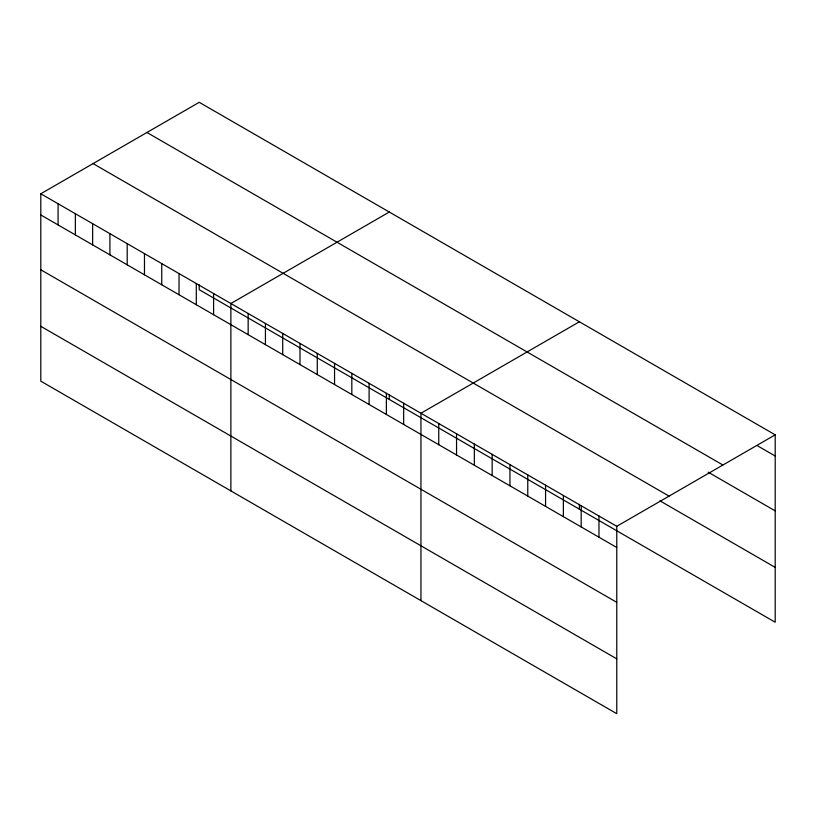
<?xml version="1.0" encoding="UTF-8"?>
<svg xmlns="http://www.w3.org/2000/svg" width="816" height="816" viewBox="0 0 816 816"><rect width="100%" height="100%" fill="white"/><g stroke="black" fill="none" stroke-linecap="round" stroke-linejoin="round"><path stroke-width="1.22" d="M40.8 193.769L616.774 526.3L616.774 713.694L40.8 381.164L40.8 193.769L199.226 102.306L775.2 434.836L775.2 622.231L199.226 289.7L199.226 284.825M389.293 212.038L230.877 303.501L230.877 490.895M579.37 321.779L420.944 413.243L420.944 600.637M616.774 526.3L775.2 434.836M757.401 445.74L775.2 456.011M146.941 132.488L722.925 465.018M708.176 472.168L775.2 510.867M93.075 163.588L669.059 496.118M660.001 500.871L775.2 567.385M40.8 214.945L616.774 547.485M40.8 269.79L616.774 602.33M40.8 326.308L616.774 658.849M598.975 516.028L598.975 537.203M581.176 505.747L581.176 526.922M579.37 504.298L579.37 509.174M563.366 495.465L563.366 516.64M545.567 485.194L545.567 506.369M527.768 474.912L527.768 496.087M509.959 464.63L509.959 485.806M492.16 454.359L492.16 475.534M474.351 444.077L474.351 465.253M456.552 433.796L456.552 454.971M438.753 423.524L438.753 444.7M403.665 403.267L403.665 424.442M389.293 394.556L389.293 399.432M386.386 393.292L386.386 414.467M369.107 383.316L369.107 404.491M351.829 373.34L351.829 394.516M334.55 363.365L334.55 384.54M317.271 353.379L317.271 374.564M299.992 343.403L299.992 364.589M282.713 333.428L282.713 354.613M265.435 323.452L265.435 344.627M248.156 313.477L248.156 334.652M213.598 293.525L213.598 314.701M196.309 283.55L196.309 304.725M179.03 273.574L179.03 294.749M161.752 263.599L161.752 284.774M144.473 253.623L144.473 274.798M127.194 243.647L127.194 264.823M109.915 233.672L109.915 254.847M92.636 223.696L92.636 244.871M75.358 213.721L75.358 234.896M58.079 203.745L58.079 224.92"/></g></svg>
